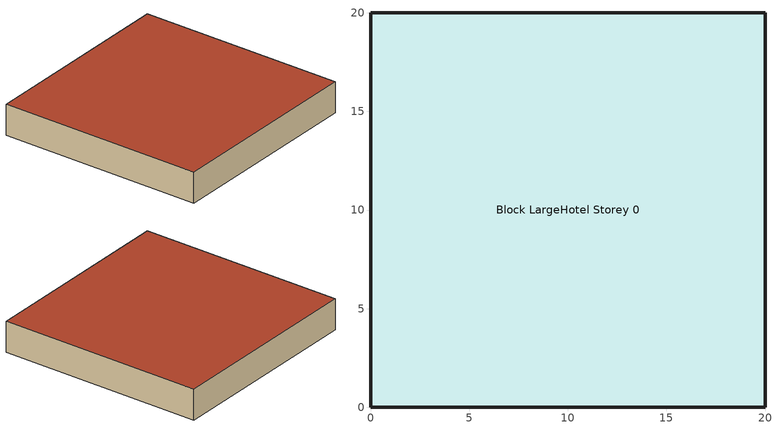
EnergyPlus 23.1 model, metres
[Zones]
Block LargeHotel Storey 0
 floor ground (Project Floor): 20,20 20,0 0,0 0,20 z0
 wall outside (Project Wall): 0,0 20,0 20,20 0,20 0,0 z0:3
 roof outside (Project Flat Roof): 20,0 20,20 0,20 0,0 z3
[Building]
OpenUBEM_Building: North Axis=0; Terrain=City; Solar Distribution=FullExterior
[Site:Location]
PLACEHOLDER: Latitude=0; Longitude=0; Time Zone=0; Elevation=0
[SizingPeriod:WeatherFileDays]
AnnualSizingPeriod: Begin Month=1; Begin Day of Month=1; End Month=12; End Day of Month=31; Day of Week for Start Day=Monday; Use Weather File Daylight Saving Period=No; Use Weather File Rain and Snow Indicators=No
[SITE:WATERMAINSTEMPERATURE]
Calculation Method=CorrelationFromWeatherFile
[MATERIAL]
DefaultMaterial: Roughness=Rough; Thickness=0.1; Conductivity=0.1; Density=1000; Specific Heat=1000; Thermal Absorptance=0.9; Solar Absorptance=0.7; Visible Absorptance=0.7
[CONSTRUCTION]
Project Wall; Project Floor; Project Flat Roof: DefaultMaterial
[ZONE]
Block LargeHotel Storey 0: Type=1; Multiplier=1; Ceiling Height=autocalculate; Volume=autocalculate; Floor Area=autocalculate; Part of Total Floor Area=Yes
[PEOPLE]
People_Block LargeHotel Storey 0: Zone or ZoneList or Space or SpaceList=Block LargeHotel Storey 0; Number of People Schedule=CPB_OccLoad; Number of People Calculation Method=People/Area; People per Floor Area=0.05; Fraction Radiant=0.3; Sensible Heat Fraction=autocalculate; Activity Level Schedule=Activity_Level; Carbon Dioxide Generation Rate=3.82e-08; Enable ASHRAE 55 Comfort Warnings=No; Mean Radiant Temperature Calculation Type=ZoneAveraged; Clothing Insulation Calculation Method=ClothingInsulationSchedule; Cold Stress Temperature Threshold=15.56; Heat Stress Temperature Threshold=30
[LIGHTS]
Lights_Block LargeHotel Storey 0: Zone or ZoneList or Space or SpaceList=Block LargeHotel Storey 0; Schedule=CPB_OccLoad; Design Level Calculation Method=Watts/Area; Watts per Zone Floor Area=10; Return Air Fraction=0; Fraction Radiant=0.42; Fraction Visible=0; Fraction Replaceable=1; EndUse Subcategory=General; Return Air Fraction Calculated from Plenum Temperature=No; Return Air Fraction Function of Plenum Temperature Coefficient 1=0; Return Air Fraction Function of Plenum Temperature Coefficient 2=0
[ELECTRICEQUIPMENT] Zone or ZoneList or Space or SpaceList=Block LargeHotel Storey 0
Name | Schedule | Design Level Calculation Method | Watts per Zone Floor Area | Fraction Latent | Fraction Radiant | Fraction Lost | EndUse Subcategory | Design Level
Equip_Block LargeHotel Storey 0 | CPB_OccLoad | Watts/Area | 8 | 0 | 0.5 | 0 | General
Cooking_Elec_LargeHotel | OpenUBEM_Cook_Elec_LargeHotel | EquipmentLevel |  | 0.1 | 0.4 | 0 | Cooking | 6752
Refrig_Lumped_LargeHotel | OpenUBEM_Refrig_ConstantSched | EquipmentLevel |  | 0 | 0 | 1 | Refrigeration | 181.74
[GASEQUIPMENT]
Cooking_Gas_LargeHotel: Zone or ZoneList or Space or SpaceList=Block LargeHotel Storey 0; Schedule=OpenUBEM_Cook_Gas_LargeHotel; Design Level Calculation Method=EquipmentLevel; Design Level=17136; Fraction Latent=0.1; Fraction Radiant=0.2; Fraction Lost=0.7; Carbon Dioxide Generation Rate=0; EndUse Subcategory=Cooking
[ZONEVENTILATION:DESIGNFLOWRATE]
KitchenExhaust_LargeHotel: Zone or ZoneList or Space or SpaceList=Block LargeHotel Storey 0; Schedule=OpenUBEM_Cook_ExhaustSched; Design Flow Rate Calculation Method=Flow/Zone; Design Flow Rate=1.888; Ventilation Type=Exhaust; Fan Pressure Rise=0; Fan Total Efficiency=1; Constant Term Coefficient=1; Temperature Term Coefficient=0; Velocity Term Coefficient=0; Velocity Squared Term Coefficient=0; Minimum Indoor Temperature=-100; Maximum Indoor Temperature=100; Delta Temperature=-100; Minimum Outdoor Temperature=-100; Maximum Outdoor Temperature=100; Maximum Wind Speed=40
[HVACTEMPLATE:THERMOSTAT]
Block LargeHotel Storey 0_Thermostat: Heating Setpoint Schedule=CPB_Heating_SP; Cooling Setpoint Schedule=CPB_Cooling_SP
[HVACTEMPLATE:ZONE:FANCOIL]
Block LargeHotel Storey 0: Template Thermostat=Block LargeHotel Storey 0_Thermostat; Supply Air Maximum Flow Rate=autosize; Outdoor Air Method=Flow/Person; Outdoor Air Flow Rate per Person=0.01; Outdoor Air Flow Rate per Zone Floor Area=0; Outdoor Air Flow Rate per Zone=0; Supply Fan Total Efficiency=0.52; Supply Fan Delta Pressure=331.17; Supply Fan Motor Efficiency=0.9; Supply Fan Motor in Air Stream Fraction=1; Cooling Coil Type=ChilledWater; Cooling Coil Design Setpoint=14; Heating Coil Type=HotWater; Heating Coil Design Setpoint=50; Zone Cooling Design Supply Air Temperature Input Method=SupplyAirTemperature; Zone Cooling Design Supply Air Temperature Difference=11.11; Zone Heating Design Supply Air Temperature Input Method=SupplyAirTemperature; Zone Heating Design Supply Air Temperature Difference=30; Low Speed Supply Air Flow Ratio=0.33; Medium Speed Supply Air Flow Ratio=0.66; Baseboard Heating Type=None; Baseboard Heating Capacity=autosize
[HVACTEMPLATE:PLANT:CHILLEDWATERLOOP]
OpenUBEM_CHW_Loop: Pump Control Type=Intermittent; Chiller Plant Operation Scheme Type=Default; Chilled Water Design Setpoint=6.67; Chilled Water Pump Configuration=ConstantPrimaryNoSecondary; Primary Chilled Water Pump Rated Head=179352; Secondary Chilled Water Pump Rated Head=179352; Condenser Plant Operation Scheme Type=Default; Condenser Water Design Setpoint=29.4; Condenser Water Pump Rated Head=179352; Chilled Water Setpoint Reset Type=None; Chilled Water Setpoint at Outdoor DryBulb Low=12.2; Chilled Water Reset Outdoor DryBulb Low=15.6; Chilled Water Setpoint at Outdoor DryBulb High=6.7; Chilled Water Reset Outdoor DryBulb High=26.7; Chilled Water Primary Pump Type=SinglePump; Chilled Water Secondary Pump Type=SinglePump; Condenser Water Pump Type=SinglePump; Chilled Water Supply Side Bypass Pipe=Yes; Chilled Water Demand Side Bypass Pipe=Yes; Condenser Water Supply Side Bypass Pipe=Yes; Condenser Water Demand Side Bypass Pipe=Yes; Fluid Type=Water; Loop Design Delta Temperature=8.33; Chilled Water Load Distribution Scheme=SequentialLoad; Condenser Water Load Distribution Scheme=SequentialLoad
[HVACTEMPLATE:PLANT:CHILLER]
OpenUBEM_Chiller: Chiller Type=ElectricCentrifugalChiller; Capacity=autosize; Nominal COP=3.108; Condenser Type=WaterCooled; Priority=1; Sizing Factor=1; Minimum Part Load Ratio=0; Maximum Part Load Ratio=1; Optimum Part Load Ratio=1; Minimum Unloading Ratio=0.25; Leaving Chilled Water Lower Temperature Limit=5
[HVACTEMPLATE:PLANT:TOWER]
OpenUBEM_Tower: Tower Type=TwoSpeed; High Speed Nominal Capacity=autosize; High Speed Fan Power=autosize; Low Speed Nominal Capacity=autosize; Low Speed Fan Power=autosize; Free Convection Capacity=autosize; Priority=1; Sizing Factor=1; Template Plant Loop Type=ChilledWater
[HVACTEMPLATE:PLANT:HOTWATERLOOP]
OpenUBEM_HW_Loop: Pump Control Type=Intermittent; Hot Water Plant Operation Scheme Type=Default; Hot Water Design Setpoint=60; Hot Water Pump Configuration=ConstantFlow; Hot Water Pump Rated Head=179352; Hot Water Setpoint Reset Type=None; Hot Water Setpoint at Outdoor DryBulb Low=82.2; Hot Water Reset Outdoor DryBulb Low=-6.7; Hot Water Setpoint at Outdoor DryBulb High=65.6; Hot Water Reset Outdoor DryBulb High=10; Hot Water Pump Type=SinglePump; Supply Side Bypass Pipe=Yes; Demand Side Bypass Pipe=Yes; Fluid Type=Water; Loop Design Delta Temperature=11; Load Distribution Scheme=SequentialLoad
[HVACTEMPLATE:PLANT:BOILER]
OpenUBEM_HW_Boiler: Boiler Type=CondensingHotWaterBoiler; Capacity=autosize; Efficiency=0.945; Fuel Type=NaturalGas; Priority=1; Sizing Factor=1; Minimum Part Load Ratio=0; Maximum Part Load Ratio=1.1; Optimum Part Load Ratio=1; Water Outlet Upper Temperature Limit=100; Template Plant Loop Type=HotWater
[WATERHEATER:MIXED]
DHW_Heater_LargeHotel: Tank Volume=0.3785; Setpoint Temperature Schedule=OpenUBEM_DHW_Setpoint; Deadband Temperature Difference=0; Heater Control Type=Cycle; Heater Maximum Capacity=14206; Heater Ignition Minimum Flow Rate=0; Heater Ignition Delay=0; Heater Fuel Type=NaturalGas; Heater Thermal Efficiency=0.95; Off Cycle Parasitic Fuel Consumption Rate=0; Off Cycle Parasitic Fuel Type=NaturalGas; Off Cycle Parasitic Heat Fraction to Tank=0; On Cycle Parasitic Fuel Consumption Rate=0; On Cycle Parasitic Heat Fraction to Tank=0; Ambient Temperature Indicator=Zone; Ambient Temperature Zone=Block LargeHotel Storey 0; Off Cycle Loss Coefficient to Ambient Temperature=7.56; Off Cycle Loss Fraction to Zone=1; On Cycle Loss Coefficient to Ambient Temperature=7.56; On Cycle Loss Fraction to Zone=1; Peak Use Flow Rate=4.11354e-05; Use Flow Rate Fraction Schedule=OpenUBEM_DHW_FlowFrac_LargeHotel; Use Side Effectiveness=1; Source Side Effectiveness=1; Use Side Design Flow Rate=autosize; Source Side Design Flow Rate=autosize; Indirect Water Heating Recovery Time=1.5; Source Side Flow Control Mode=IndirectHeatPrimarySetpoint; EndUse Subcategory=DHW
[WATERUSE:EQUIPMENT]
DHW_WaterUse_LargeHotel: EndUse Subcategory=DHW; Peak Flow Rate=4.11354e-05; Flow Rate Fraction Schedule=OpenUBEM_DHW_FlowFrac_LargeHotel; Target Temperature Schedule=OpenUBEM_DHW_Setpoint; Zone=Block LargeHotel Storey 0; Sensible Fraction Schedule=OpenUBEM_DHW_SensibleFrac; Latent Fraction Schedule=OpenUBEM_DHW_LatentFrac
[WATERUSE:CONNECTIONS]
DHW_WaterConn_LargeHotel: Hot Water Supply Temperature Schedule=OpenUBEM_DHW_Setpoint; Drain Water Heat Exchanger Type=None; Drain Water Heat Exchanger Destination=Plant; Water Use Equipment 1=DHW_WaterUse_LargeHotel
[Schedule:Constant]
Activity_Level: Hourly Value=120
[SCHEDULE:CONSTANT]
Name | Hourly Value
CPB_Heating_SP | 21
CPB_Cooling_SP | 24
CPB_OccLoad; OpenUBEM_Cook_ExhaustSched; OpenUBEM_Refrig_ConstantSched | 1
OpenUBEM_DHW_Setpoint | 60
OpenUBEM_DHW_FlowFrac_LargeHotel | 0.330953
OpenUBEM_DHW_SensibleFrac | 0.2
OpenUBEM_DHW_LatentFrac | 0.05
OpenUBEM_Cook_Gas_LargeHotel; OpenUBEM_Cook_Elec_LargeHotel | 0.3
